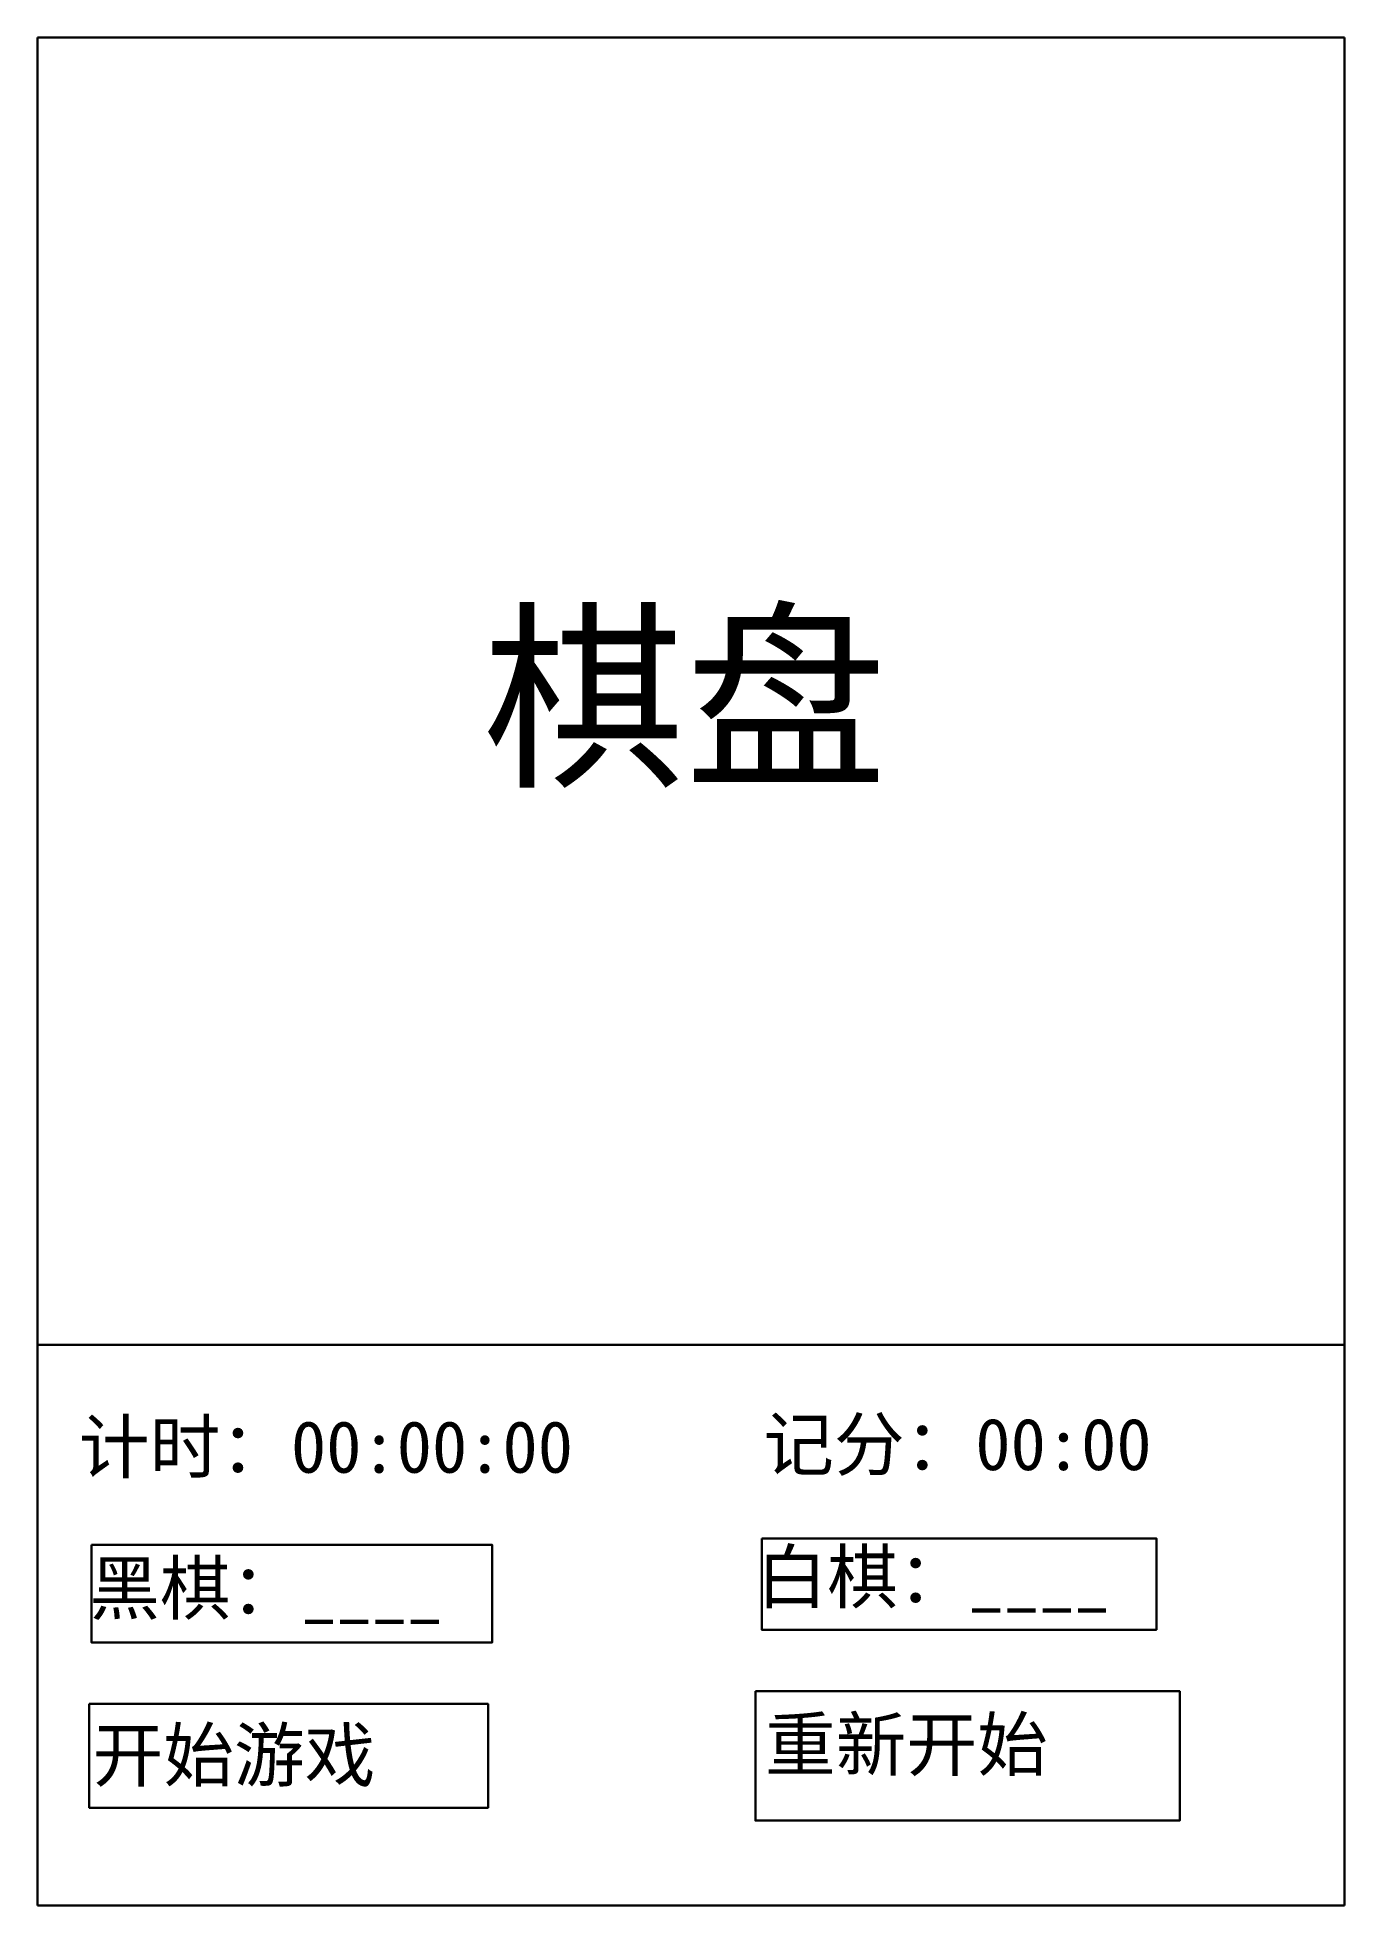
# Model space of a CAD drawing. Header units: millimetres. Extents: x 370 to 988, y 1194 to 2077.
import ezdxf

# ---------------------------------------------------------------- set-up
doc = ezdxf.new("R2010")
doc.units = ezdxf.units.MM
doc.layers.add('粗实线', color=7, linetype='Continuous', lineweight=30)
doc.styles.add('仿宋', font='', dxfattribs={"height": 3.5})
doc.styles.get('仿宋').set_extended_font_data('FangSong')

msp = doc.modelspace()

# ---------------------------------------------------------------- linework, layer by layer
at = {"layer": '粗实线'}
for p, q in [((988.41, 2077.11), (370.41, 2077.11)), ((370.41, 2077.11), (370.41, 1194.06)), ((988.41, 1194.06), (988.41, 2077.11)), ((988.41, 1459.11), (370.41, 1459.11)), ((370.41, 1194.06), (988.41, 1194.06))]:
    msp.add_line(p, q, dxfattribs=at)
for points in [[(395.93, 1364.58), (585.49, 1364.58), (585.49, 1318.47), (395.93, 1318.47)], [(712.84, 1367.6), (899.4, 1367.6), (899.4, 1324.48), (712.84, 1324.48)], [(394.91, 1289.4), (583.48, 1289.4), (583.48, 1240.29), (394.91, 1240.29)], [(709.83, 1295.41), (910.43, 1295.41), (910.43, 1234.27), (709.83, 1234.27)]]:
    msp.add_lwpolyline(points, close=True, dxfattribs=at)

# ---------------------------------------------------------------- texts
at = {"layer": '粗实线', "style": '仿宋'}
for s, height, p in [('棋盘', 70, (581.07, 1730.08)), ('计时：00:00:00', 24.5, (390.04, 1398.68)), ('记分：00:00', 24.5, (713.57, 1399.92)), ('黑棋：____', 24.5, (394.96, 1331.89)), ('白棋：____', 24.5, (710.4, 1337.22)), ('开始游戏', 24.5, (396.53, 1253.02)), ('重新开始', 24.5, (714.43, 1258.03))]:
    msp.add_text(s, height=height, dxfattribs=at).set_placement(p)

doc.saveas('drawing.dxf')
